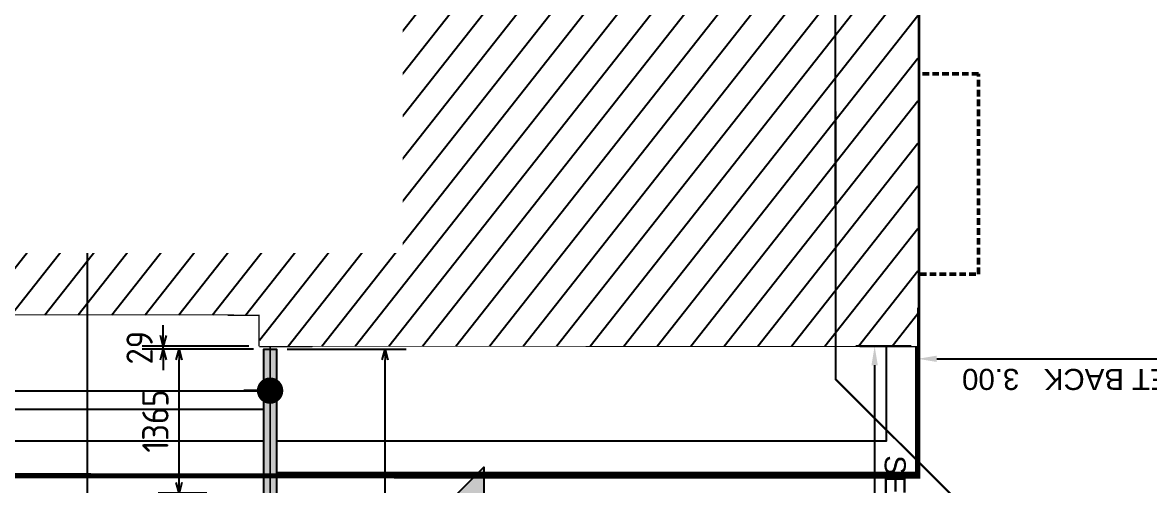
# Model space of a CAD drawing. Header units: centimetres. Extents: x -6122352 to 4157695, y -1694241 to 1947892.
# Drawn here: x 48257 to 58955, y -171849 to -167458 of the extents above; entities that cross this region are included whole.
import ezdxf
from ezdxf.enums import TextEntityAlignment as Align
from ezdxf.xclip import XClip

# ---------------------------------------------------------------- set-up
doc = ezdxf.new("R2010")
doc.units = ezdxf.units.CM
doc.header["$MEASUREMENT"] = 0
doc.header["$XCLIPFRAME"] = 2
doc.header["$PDMODE"] = 66
doc.header["$PDSIZE"] = 100
doc.linetypes.add('DASHED2', pattern=[0.375, 0.25, -0.125])
doc.linetypes.add('XR-AR-END-SETTING OUT PLAN$0$23261-XR-AR-SI-GF$0$HIDDEN', pattern=[0.375, 0.25, -0.125])
for name, color, linetype in [('00-MI-DIM', 7, 'Continuous'), ('23585-XR-AR-BOUNDARY WALLS AND SETBACKS$0$setback', 7, 'XR-AR-END-SETTING OUT PLAN$0$23261-XR-AR-SI-GF$0$HIDDEN'), ('@MI-REF LAYER', 7, 'Continuous'), ('@MI-TYPE-02', 6, 'Continuous'), ('A-GLASS HATCH', 7, 'Continuous'), ('B_TH_2', 7, 'Continuous'), ('XR-AR-END-SETTING OUT PLAN$0$23585-XR-AR-END-GROUND FLOOR$0$A-Flor-Strs', 1, 'Continuous'), ('XR-AR-MID-SETTING OUT FOR MASTER$0$23585-XR-AR-MID-GROUND FLOOR$0$A-Flor-Strs', 1, 'Continuous'), ('XR-AR-MID-SETTING OUT FOR MASTER$0$23585-XR-AR-MID-GROUND FLOOR$0$GS-HATCH-FLOOR TILE', 251, 'Continuous')]:
    doc.layers.add(name, color=color, linetype=linetype)
doc.layers.add('23585-XR-AR-DAMAC PLOT LIMITS$0$1-End units', color=7, linetype='Continuous', lineweight=5, true_color=0xf8991e)
for name, color, linetype, lineweight in [('23585-XR-AR-DAMAC PLOT LIMITS$0$1-Mid units', 41, 'Continuous', 5), ('@ Foundations', 4, 'DASHED2', 50), ('A-ANNO-TEXT', 3, 'Continuous', 25), ('XR-AR-END-SETTING OUT PLAN$0$23585-XR-AR-END-GROUND FLOOR$0$A-GLAZ-SILL', 8, 'Continuous', 5), ('XR-AR-END-SETTING OUT PLAN$0$23585-XR-AR-END-GROUND FLOOR$0$A-GLAZ-WNDO', 232, 'Continuous', 9), ('XR-AR-END-SETTING OUT PLAN$0$23585-XR-AR-END-GROUND FLOOR$0$A-WALL', 7, 'Continuous', 30), ('XR-AR-END-SETTING OUT PLAN$0$23585-XR-AR-END-GROUND FLOOR$0$S-COLS', 51, 'Continuous', 40), ('XR-AR-END-SETTING OUT PLAN$0$23585-XR-AR-END-GROUND FLOOR$0$S-COLS-PATT', 8, 'Continuous', 5), ('XR-AR-MID-SETTING OUT FOR MASTER$0$23585-XR-AR-MID-GROUND FLOOR$0$$A-GLAZ-WNDO', 232, 'Continuous', 9), ('XR-AR-MID-SETTING OUT FOR MASTER$0$23585-XR-AR-MID-GROUND FLOOR$0$A-GLAZ-SILL', 8, 'Continuous', 5), ('XR-AR-MID-SETTING OUT FOR MASTER$0$23585-XR-AR-MID-GROUND FLOOR$0$A-GLAZ-WNDO', 232, 'Continuous', 9), ('XR-AR-MID-SETTING OUT FOR MASTER$0$23585-XR-AR-MID-GROUND FLOOR$0$A-WALL', 7, 'Continuous', 30), ('XR-AR-MID-SETTING OUT FOR MASTER$0$23585-XR-AR-MID-GROUND FLOOR$0$S-COLS', 51, 'Continuous', 40)]:
    doc.layers.add(name, color=color, linetype=linetype, lineweight=lineweight)
doc.styles.add('Arial Narrow', font='ARIALN.TTF', dxfattribs={"width": 0.95, "height": 500})
doc.styles.add('Schueco-BEMSTIL', font='isocpeur.ttf', dxfattribs={"width": 0.9})
doc.styles.get("Standard").update_dxf_attribs({"font": 'arial.ttf'})
doc.dimstyles.new('MI- JWC-TXT-2.5 MM', dxfattribs={"dimscale": 1.5, "dimtxt": 2.5, "dimasz": 1, "dimexe": 2, "dimexo": 1, "dimgap": 1, "dimtad": 1, "dimdec": 0, "dimdsep": 46, "dimtxsty": 'Schueco-BEMSTIL', "dimblk": 'OPEN30', "dimcen": 0, "dimdle": 2, "dimclrd": 140, "dimclre": 8, "dimclrt": 40, "dimadec": 0, "dimazin": 2, "dimtfac": 1, "dimtdec": 0, "dimtix": 1, "dimtmove": 2, "dimatfit": 3, "dimldrblk": 'OPEN', "dimfxl": 2, "dimlwd": -1, "dimlwe": -1, "dimarcsym": 0})
doc.dimstyles.get("Standard").update_dxf_attribs({"dimtxt": 5, "dimasz": 0.5, "dimexe": 0.18, "dimexo": 0.0625, "dimgap": 0.09, "dimtad": 0, "dimtih": 1, "dimtoh": 1, "dimdec": 0, "dimzin": 0, "dimdsep": 46, "dimtxsty": 'Standard', "dimcen": 0.09, "dimadec": 0, "dimazin": 0, "dimtfac": 1, "dimtdec": 0, "dimtofl": 0, "dimtmove": 0, "dimatfit": 3, "dimfxl": 1, "dimtolj": 1, "dimtzin": 0, "dimarcsym": 0})

# ---------------------------------------------------------------- blocks, each defined once
blk = doc.blocks.new('23585-XR-AR-BOUNDARY WALLS AND SETBACKS')
at = {"layer": '23585-XR-AR-BOUNDARY WALLS AND SETBACKS$0$setback', "ltscale": 40, "const_width": 0.05}
blk.add_lwpolyline([(496542.317, 2768835.865), (496538.162, 2768831.331), (496534.109, 2768826.907), (496530.055, 2768822.484), (496525.899, 2768817.947), (496540.276, 2768804.773), (496544.432, 2768809.309), (496546.357, 2768811.41), (496548.486, 2768813.734), (496552.54, 2768818.157), (496556.694, 2768822.692)], close=True, dxfattribs=at)
blk = doc.blocks.new('A$C9d9485f6')
at = {"layer": 'A-ANNO-TEXT', "rotation": 312.4881850805905}
blk.add_blockref('23585-XR-AR-BOUNDARY WALLS AND SETBACKS', (-2377088.535, -1504219.252), dxfattribs=at)
blk = doc.blocks.new('23585-XR-AR-DAMAC PLOT LIMITS')
at = {"layer": '23585-XR-AR-DAMAC PLOT LIMITS$0$1-End units', "color": 251, "true_color": 0x636466}
blk.add_lwpolyline([(496560.933, 2768822.877), (496554.752, 2768816.131), (496537.056, 2768832.344), (496543.238, 2768839.091)], close=True, dxfattribs=at)
at = {"layer": '23585-XR-AR-DAMAC PLOT LIMITS$0$1-Mid units', "color": 251, "true_color": 0x636466}
blk.add_lwpolyline([(496554.752, 2768816.131), (496550.698, 2768811.707), (496533.003, 2768827.921), (496537.056, 2768832.344)], close=True, dxfattribs=at)
blk = doc.blocks.new('A$Cf093b529')
at = {"layer": 'A-ANNO-TEXT'}
blk.add_blockref('23585-XR-AR-DAMAC PLOT LIMITS', (-495391.99, -2768603.442), dxfattribs=at)
blk = doc.blocks.new('XR-AR-MID-SETTING OUT FOR MASTER$0$23585-XR-AR-MID-GROUND FLOOR$0$945-4P-1-101-GROUND FLOOR PLAN$0$XR-MIDDLE-GROUND FLOOR PLAN$0$A$C446944C1')
at = {"layer": 'XR-AR-MID-SETTING OUT FOR MASTER$0$23585-XR-AR-MID-GROUND FLOOR$0$A-GLAZ-SILL', "color": 252}
blk.add_line((0, 0), (5.2, 0), dxfattribs=at)
for points in [[(2.208, -0.023), (2.208, -0.124), (2.094, -0.074), (2.208, -0.023)], [(2.992, -0.023), (2.992, -0.124), (3.106, -0.074), (2.992, -0.023)]]:
    blk.add_lwpolyline(points, dxfattribs=at)
at = {"layer": 'XR-AR-MID-SETTING OUT FOR MASTER$0$23585-XR-AR-MID-GROUND FLOOR$0$A-GLAZ-WNDO', "color": 252}
for p, q in [((5.2, 0.25), (0, 0.25)), ((0, 0.25), (0, 0)), ((0.05, 0.1), (0.05, 0.25)), ((1.285, 0.25), (1.285, 0.1)), ((1.335, 0.1), (1.335, 0.25)), ((3.865, 0.1), (3.865, 0.25)), ((3.915, 0.25), (3.915, 0.1)), ((5.15, 0.1), (5.15, 0.25)), ((5.2, 0.25), (5.2, 0)), ((0, 0.1), (2.6, 0.1)), ((5.2, 0.1), (2.6, 0.1))]:
    blk.add_line(p, q, dxfattribs=at)
for points in [[(1.285, 0.2), (0.05, 0.2)], [(3.915, 0.2), (5.15, 0.2)]]:
    blk.add_lwpolyline(points, dxfattribs=at)
for points in [[(1.225, 0.04), (1.305, 0.04), (1.305, 0.09), (1.225, 0.09)], [(2.52, 0.04), (1.305, 0.04), (1.305, 0.09), (2.52, 0.09)], [(2.6, 0.04), (2.52, 0.04), (2.52, 0.09), (2.6, 0.09)], [(2.6, 0.04), (2.68, 0.04), (2.68, 0.09), (2.6, 0.09)], [(2.68, 0.04), (3.895, 0.04), (3.895, 0.09), (2.68, 0.09)], [(3.975, 0.04), (3.895, 0.04), (3.895, 0.09), (3.975, 0.09)]]:
    blk.add_lwpolyline(points, close=True, dxfattribs=at)
blk = doc.blocks.new('XR-AR-MID-SETTING OUT FOR MASTER$0$23585-XR-AR-MID-GROUND FLOOR$0$A$C08698786')
at = {"layer": 'XR-AR-MID-SETTING OUT FOR MASTER$0$23585-XR-AR-MID-GROUND FLOOR$0$S-COLS', "color": 252, "lineweight": 30}
blk.add_lwpolyline([(-100, 18728), (-100, 17728), (100, 17728), (100, 18728)], close=True, dxfattribs=at)
blk = doc.blocks.new('XR-AR-MID-SETTING OUT FOR MASTER')
at = {"layer": 'XR-AR-MID-SETTING OUT FOR MASTER$0$23585-XR-AR-MID-GROUND FLOOR$0$A-Flor-Strs', "color": 8}
for p, q in [((60, 20673), (5940, 20673)), ((60, 20373), (5940, 20373))]:
    blk.add_line(p, q, dxfattribs=at)
at = {"layer": 'XR-AR-MID-SETTING OUT FOR MASTER$0$23585-XR-AR-MID-GROUND FLOOR$0$A-WALL', "color": 8}
for points in [[(100, 19473), (-100, 19473), (-100, 5500), (100, 5500), (100, 8850), (1100, 8850), (1100, 8950), (100, 8950), (100, 10950), (2100, 10950), (2100, 9950), (2200, 9950), (2200, 11150), (2100, 11150), (2100, 11050), (100, 11050)], [(100, 19473), (400, 19473), (400, 19223), (100, 19223)]]:
    blk.add_lwpolyline(points, close=True, dxfattribs=at)
at = {"layer": 'XR-AR-MID-SETTING OUT FOR MASTER$0$23585-XR-AR-MID-GROUND FLOOR$0$$A-GLAZ-WNDO', "color": 8, "xscale": -1000, "yscale": 1000, "zscale": 1000}
blk.add_blockref('XR-AR-MID-SETTING OUT FOR MASTER$0$23585-XR-AR-MID-GROUND FLOOR$0$945-4P-1-101-GROUND FLOOR PLAN$0$XR-MIDDLE-GROUND FLOOR PLAN$0$A$C446944C1', (5600, 19223), dxfattribs=at)
at = {"layer": 'XR-AR-MID-SETTING OUT FOR MASTER$0$23585-XR-AR-MID-GROUND FLOOR$0$GS-HATCH-FLOOR TILE', "color": 8}
blk.add_blockref('XR-AR-MID-SETTING OUT FOR MASTER$0$23585-XR-AR-MID-GROUND FLOOR$0$A$C08698786', (0, 0), dxfattribs=at)
blk = doc.blocks.new('MID UNIT')
at = {"xscale": 0.001, "yscale": 0.001, "zscale": 0.001}
blk.add_blockref('XR-AR-MID-SETTING OUT FOR MASTER', (0, 0), dxfattribs=at)
blk = doc.blocks.new('XR-AR-END-SETTING OUT PLAN$0$23585-XR-AR-END-GROUND FLOOR$0$A$C75a8815d')
at = {"layer": 'XR-AR-END-SETTING OUT PLAN$0$23585-XR-AR-END-GROUND FLOOR$0$S-COLS', "color": 252, "lineweight": 30}
for points in [[(6050, 13228), (6050, 12228), (6250, 12228), (6250, 13228)], [(0, 13140), (0, 12140), (250, 12140), (250, 13140)]]:
    blk.add_lwpolyline(points, close=True, dxfattribs=at)
blk = doc.blocks.new('XR-AR-END-SETTING OUT PLAN')
at = {"layer": 'XR-AR-END-SETTING OUT PLAN$0$23585-XR-AR-END-GROUND FLOOR$0$A-Flor-Strs', "color": 8}
for points in [[(3000, 19773), (3000, 20973), (9090, 20973)], [(3300, 19773), (3300, 20673), (9090, 20673)]]:
    blk.add_lwpolyline(points, dxfattribs=at)
at = {"layer": 'XR-AR-END-SETTING OUT PLAN$0$23585-XR-AR-END-GROUND FLOOR$0$A-GLAZ-SILL', "color": 252}
blk.add_line((3550, 19523), (8750, 19523), dxfattribs=at)
at = {"layer": 'XR-AR-END-SETTING OUT PLAN$0$23585-XR-AR-END-GROUND FLOOR$0$A-GLAZ-SILL', "color": 8}
blk.add_line((3250, 17540), (3250, 14850), dxfattribs=at)
at = {"layer": 'XR-AR-END-SETTING OUT PLAN$0$23585-XR-AR-END-GROUND FLOOR$0$A-GLAZ-WNDO', "color": 252}
for p, q in [((6150, 19773), (3550, 19773)), ((3550, 19773), (3550, 19523)), ((3600, 19623), (3600, 19773)), ((4840, 19773), (4840, 19623)), ((4890, 19623), (4890, 19773)), ((6150, 19773), (8750, 19773)), ((7410, 19623), (7410, 19773)), ((7460, 19773), (7460, 19623)), ((8700, 19623), (8700, 19773)), ((8750, 19773), (8750, 19523)), ((3550, 19623), (6150, 19623)), ((8750, 19623), (6150, 19623))]:
    blk.add_line(p, q, dxfattribs=at)
at = {"layer": 'XR-AR-END-SETTING OUT PLAN$0$23585-XR-AR-END-GROUND FLOOR$0$A-GLAZ-WNDO', "color": 8}
for p, q in [((3000, 17540), (3000, 14850)), ((3000, 17540), (3250, 17540)), ((3000, 17490), (3150, 17490)), ((3150, 14850), (3150, 17540)), ((3150, 16727), (3000, 16727))]:
    blk.add_line(p, q, dxfattribs=at)
at = {"layer": 'XR-AR-END-SETTING OUT PLAN$0$23585-XR-AR-END-GROUND FLOOR$0$A-GLAZ-WNDO', "color": 252}
for points in [[(4840, 19723), (3600, 19723)], [(7460, 19723), (8700, 19723)]]:
    blk.add_lwpolyline(points, dxfattribs=at)
for points in [[(4780, 19563), (4860, 19563), (4860, 19613), (4780, 19613)], [(6070, 19563), (4860, 19563), (4860, 19613), (6070, 19613)], [(6150, 19563), (6070, 19563), (6070, 19613), (6150, 19613)], [(6150, 19563), (6230, 19563), (6230, 19613), (6150, 19613)], [(6230, 19563), (7440, 19563), (7440, 19613), (6230, 19613)], [(7520, 19563), (7440, 19563), (7440, 19613), (7520, 19613)]]:
    blk.add_lwpolyline(points, close=True, dxfattribs=at)
at = {"layer": 'XR-AR-END-SETTING OUT PLAN$0$23585-XR-AR-END-GROUND FLOOR$0$A-GLAZ-WNDO', "color": 8}
blk.add_lwpolyline([(3050, 17490), (3050, 16727)], dxfattribs=at)
at = {"layer": 'XR-AR-END-SETTING OUT PLAN$0$23585-XR-AR-END-GROUND FLOOR$0$A-WALL', "color": 8}
for points in [[(3550, 19773), (3550, 19523), (3250, 19523), (3250, 17540), (3000, 17540), (3000, 19773)], [(9250, 19773), (8750, 19773), (8750, 19523), (9250, 19523)], [(9250, 6650), (9050, 6650), (9050, 8750), (6850, 8750), (6850, 8700), (6750, 8700), (6750, 8750), (6650, 8750), (6650, 8850), (6950, 8850), (6950, 8900), (7050, 8900), (7050, 8850), (9050, 8850), (9050, 10350), (7050, 10350), (7050, 9800), (6950, 9800), (6950, 10550), (7050, 10550), (7050, 10450), (9050, 10450), (9050, 19523), (9250, 19523)]]:
    blk.add_lwpolyline(points, close=True, dxfattribs=at)
at = {"layer": 'XR-AR-END-SETTING OUT PLAN$0$23585-XR-AR-END-GROUND FLOOR$0$S-COLS-PATT', "color": 8}
blk.add_blockref('XR-AR-END-SETTING OUT PLAN$0$23585-XR-AR-END-GROUND FLOOR$0$A$C75a8815d', (3000, 5500), dxfattribs=at)
blk = doc.blocks.new('TH_2')
blk.add_blockref('MID UNIT', (495808.305, 2769096.617))
at = {"xscale": 0.001, "yscale": 0.001, "zscale": 0.001}
blk.add_blockref('XR-AR-END-SETTING OUT PLAN', (495799.156, 2769096.615), dxfattribs=at)
blk = doc.blocks.new('23585-XR-AR-MALDIVE-3$0$TH_2')
at = {"layer": 'B_TH_2', "xscale": 1.000029656231738, "yscale": 1.000029656231738, "zscale": 1.000029656231738}
blk.add_blockref('TH_2', (-14.703, -82.121), dxfattribs=at)
at = {"layer": '@ Foundations', "linetype": 'DASHED2', "ltscale": 0.25}
for points in [[(495801.581, 2769113.805), (495802.981, 2769113.805), (495802.981, 2769115.705), (495801.581, 2769115.705)], [(495806.956, 2769110.455), (495809.656, 2769110.455), (495809.656, 2769115.705), (495806.956, 2769115.705)]]:
    blk.add_lwpolyline(points, close=True, dxfattribs=at)
blk = doc.blocks.new('_Dot')
at = {"color": 0, "linetype": 'ByBlock', "lineweight": -2}
blk.add_line((-0.5, 0), (-1, 0), dxfattribs=at)
at = {"color": 0, "linetype": 'ByBlock', "const_width": 0.5}
blk.add_lwpolyline([(-0.25, 0, 1), (0.25, 0, 1)], format="xyb", close=True, dxfattribs=at)
blk = doc.blocks.new('*D513')
at = {"color": 0, "lineweight": -2, "transparency": 16777216}
for p, q in [((494319.887, 2767879.584), (494319.887, 2767880.246)), ((494322.885, 2767879.584), (494322.885, 2767880.246)), ((494322.705, 2767880.066), (494320.067, 2767880.066))]:
    blk.add_line(p, q, dxfattribs=at)
at = {"color": 0, "transparency": 16777216}
for points in [[(494320.067, 2767880.096), (494320.067, 2767880.036), (494319.887, 2767880.066)], [(494322.705, 2767880.096), (494322.705, 2767880.036), (494322.885, 2767880.066)]]:
    blk.add_solid(points, dxfattribs=at)
at = {"layer": 'Defpoints', "color": 0, "transparency": 16777216}
for p in [(494319.887, 2767880.066), (494319.887, 2767879.522), (494322.885, 2767879.522, 0)]:
    blk.add_point(p, dxfattribs=at)
at = {"color": 0, "transparency": 16777216, "insert": (494321.386, 2767880.26), "char_height": 0.2, "attachment_point": 5}
blk.add_mtext('\\A1;SET BACK   3.00', dxfattribs=at)
blk = doc.blocks.new('*D514')
at = {"color": 0, "lineweight": -2, "transparency": 16777216}
for p, q in [((494323.097, 2767884.174), (494323.475, 2767884.174)), ((494323.295, 2767880.127), (494323.295, 2767883.994)), ((494322.947, 2767879.947), (494323.475, 2767879.947))]:
    blk.add_line(p, q, dxfattribs=at)
at = {"color": 0, "transparency": 16777216}
for points in [[(494323.265, 2767883.994), (494323.325, 2767883.994), (494323.295, 2767884.174)], [(494323.265, 2767880.127), (494323.325, 2767880.127), (494323.295, 2767879.947)]]:
    blk.add_solid(points, dxfattribs=at)
at = {"layer": 'Defpoints', "color": 0, "transparency": 16777216}
for p in [(494323.035, 2767884.174), (494323.295, 2767884.174), (494322.884, 2767879.947)]:
    blk.add_point(p, dxfattribs=at)
at = {"color": 0, "transparency": 16777216, "insert": (494323.101, 2767882.06), "char_height": 0.2, "attachment_point": 5, "rotation": 90}
blk.add_mtext('\\A1;SET BACK   4.23', dxfattribs=at)
blk = doc.blocks.new('_Open30')
at = {"color": 0, "linetype": 'ByBlock', "lineweight": -2}
for p, q in [((-1, 0.27), (0, 0)), ((0, 0), (-1, -0.27)), ((0, 0), (-1, 0))]:
    blk.add_line(p, q, dxfattribs=at)
blk = doc.blocks.new('*D3020')
at = {"layer": '@MI-TYPE-02', "color": 8, "transparency": 16777216}
for p, q in [((50448, -170557), (49543, -170557)), ((50007, -171922), (49543, -171922))]:
    blk.add_line(p, q, dxfattribs=at)
at = {"layer": '@MI-TYPE-02', "color": 140, "transparency": 16777216}
blk.add_line((49743, -171822), (49743, -170657), dxfattribs=at)
at = {"layer": 'Defpoints', "color": 0, "transparency": 16777216}
for p in [(49743, -170557), (50548, -170557), (50107, -171922)]:
    blk.add_point(p, dxfattribs=at)
at = {"layer": '@MI-TYPE-02', "color": 140, "transparency": 16777216, "xscale": 100, "yscale": 100, "zscale": 100}
for p, rotation in [((49743, -170557), 90), ((49743, -171922), 270)]:
    blk.add_blockref('_Open30', p, dxfattribs=dict(at, rotation=rotation))
at = {"layer": '@MI-TYPE-02', "color": 40, "transparency": 16777216, "insert": (49518, -171239), "char_height": 250, "attachment_point": 5, "rotation": 90, "style": 'Schueco-BEMSTIL'}
blk.add_mtext('1365', dxfattribs=at)
blk = doc.blocks.new('_Open')
at = {"color": 0, "linetype": 'ByBlock', "lineweight": -2}
for p, q in [((-1, 0.2), (0, 0)), ((-1, -0.2), (0, 0)), ((0, 0), (-1, 0))]:
    blk.add_line(p, q, dxfattribs=at)
blk = doc.blocks.new('*D3021')
at = {"layer": '@MI-TYPE-02', "color": 140, "transparency": 16777216}
for p, q in [((49593, -170428), (49593, -170328)), ((49593, -170557), (49593, -170528)), ((49593, -170657), (49593, -170757))]:
    blk.add_line(p, q, dxfattribs=at)
at = {"layer": '@MI-TYPE-02', "color": 8, "transparency": 16777216}
for p, q in [((50406, -170528), (49393, -170528)), ((50448, -170557), (49393, -170557))]:
    blk.add_line(p, q, dxfattribs=at)
at = {"layer": 'Defpoints', "color": 0, "transparency": 16777216}
for p in [(49593, -170528), (50506, -170528), (50548, -170557)]:
    blk.add_point(p, dxfattribs=at)
at = {"layer": '@MI-TYPE-02', "color": 140, "transparency": 16777216, "xscale": 100, "yscale": 100, "zscale": 100}
for p, rotation in [((49593, -170528), 270), ((49593, -170557), 90)]:
    blk.add_blockref('_Open30', p, dxfattribs=dict(at, rotation=rotation))
at = {"layer": '@MI-TYPE-02', "color": 40, "transparency": 16777216, "insert": (49368, -170542), "char_height": 250, "attachment_point": 5, "rotation": 90, "style": 'Schueco-BEMSTIL'}
blk.add_mtext('29', dxfattribs=at)
blk = doc.blocks.new('*U3659')
h = blk.add_hatch(color=94)
edge = h.paths.add_edge_path()
edge.add_line((0, -6.35), (0, -8.98))
edge.add_line((0, -8.98), (-8.98, 0))
edge.add_line((-8.98, 0), (0, 8.98))
edge.add_line((0, 8.98), (0, 6.35))
edge.add_arc((0, 0), 6.35, 90, 270)
at = {"color": 94}
blk.add_line((-6.35, 0), (6.35, 0), dxfattribs=at)
blk.add_lwpolyline([(0, -6.35), (0, -8.98), (-8.98, 0), (0, 8.98), (0, 6.35, 1)], format="xyb", close=True, dxfattribs=at)
blk.add_lwpolyline([(-4.49, 4.49, 0.414214), (-4.49, -4.49), (-8.98, 0), (-4.49, 4.49)], format="xyb", close=True)
blk.add_circle((0, 0), 6.35, dxfattribs=at)
at = {"style": 'Arial Narrow', "width": 0.95, "flags": 8}
blk.add_attdef('VIEWNUMBER', text='', height=2.5, dxfattribs=at).set_placement((0, 0), align=Align.BOTTOM_CENTER)
blk.add_attdef('SHEETNUMBER', text='', height=2.5, dxfattribs=at).set_placement((0, -1.59), align=Align.TOP_CENTER)
blk = doc.blocks.new('*D3048')
at = {"layer": '@MI-TYPE-02', "color": 8, "transparency": 16777216}
for p, q in [((50768, -170557), (51899, -170557)), ((50766, -174687), (51898, -174687))]:
    blk.add_line(p, q, dxfattribs=at)
at = {"layer": '@MI-TYPE-02', "color": 140, "transparency": 16777216}
blk.add_line((51698, -174587), (51699, -170657), dxfattribs=at)
at = {"layer": 'Defpoints', "color": 0, "transparency": 16777216}
for p in [(50668, -170557), (51699, -170557), (50666, -174687)]:
    blk.add_point(p, dxfattribs=at)
at = {"layer": '@MI-TYPE-02', "color": 140, "transparency": 16777216, "xscale": 100, "yscale": 100, "zscale": 100}
for p, rotation in [((51699, -170557), 89.98069842526839), ((51698, -174687), 269.9806984252684)]:
    blk.add_blockref('_Open30', p, dxfattribs=dict(at, rotation=rotation))
at = {"layer": '@MI-TYPE-02', "color": 40, "transparency": 16777216, "insert": (51473, -172622), "char_height": 250, "attachment_point": 5, "rotation": 89.9807, "style": 'Schueco-BEMSTIL'}
blk.add_mtext('4130', dxfattribs=at)
blk = doc.blocks.new('A$Cd3abcad4')
dim = blk.add_linear_dim(base=(3.411, -0.002), p1=(3, -4.229), p2=(3.15, -0.002), angle=90, text='SET BACK   <>', dimstyle='Standard', override={"dimtxt": 0.2, "dimtad": 1, "dimtih": 0, "dimdec": 2, "dimrnd": 0})
dim.commit()
dim.dimension.update_dxf_attribs({"geometry": '*D514', "text_midpoint": (3.217, -2.116), "insert": (-494319.884, -2767884.176)})
dim = blk.add_linear_dim(base=(0.003, -4.11), p1=(3, -4.654, 0), p2=(0.003, -4.654), text='SET BACK   <>', dimstyle='Standard', override={"dimtxt": 0.2, "dimtad": 1, "dimtih": 0, "dimdec": 2})
dim.commit()
dim.dimension.update_dxf_attribs({"geometry": '*D513', "text_midpoint": (1.501, -3.916), "insert": (-494319.884, -2767884.176)})

msp = doc.modelspace()

# ---------------------------------------------------------------- block references
at = {"layer": '@MI-REF LAYER', "xscale": 1000, "yscale": 1000, "zscale": 1000}
msp.add_blockref('A$C9d9485f6', (-23958.95046, 48155.57226), dxfattribs=at)
at = {"layer": '@MI-REF LAYER', "xscale": 1000, "yscale": 1000, "zscale": 1000, "rotation": 312.4882903633292}
msp.add_blockref('A$Cf093b529', (-891608.73293, 539022.72011), dxfattribs=at)

# ---------------------------------------------------------------- next in the draw order: block references
at = {"layer": '@MI-REF LAYER'}
ref = msp.add_blockref('23585-XR-AR-MALDIVE-3$0$TH_2', (496336378.43808, 2768860328.19691), dxfattribs=dict(at, xscale=1000, yscale=1000, zscale=1000, rotation=179.9901205999888))
XClip(ref).set_block_clipping_path([(495799.2550297892, 2769096.6153797582), (495799.255405813, 2769120.5163296042), (495808.3004683387, 2769120.5587037131), (495814.2939508669, 2769120.5576514951), (495817.4459820543, 2769120.5176626369), (495820.3071577782, 2769120.4176348741), (495829.2579656807, 2769120.4174829312), (495829.2578130416, 2769096.6176070911)])

# ---------------------------------------------------------------- next in the draw order: block references
at = {"layer": '00-MI-DIM'}
ref = msp.add_blockref('*U3659', (52635.60035, -172573.14119), dxfattribs=dict(at, xscale=100, yscale=100, zscale=100))
ref.add_attrib('VIEWNUMBER', '18', dxfattribs={"layer": '0', "height": 250, "style": 'Arial Narrow', "width": 0.95}).set_placement((52635.60035, -172573.14119), align=Align.BOTTOM_CENTER)
ref.add_attrib('SHEETNUMBER', 'T2', dxfattribs={"layer": '0', "height": 250, "style": 'Arial Narrow', "width": 0.95}).set_placement((52635.60035, -172731.89119), align=Align.TOP_CENTER)
at = {"layer": '@MI-REF LAYER', "extrusion": (-2.03098e-12, -6.92406e-09, 1), "xscale": -250, "yscale": 250, "zscale": 250, "rotation": 179.9383188470893}
msp.add_blockref('_Dot', (50606.92748, -170949.73611, -22.45904), dxfattribs=at)

# ---------------------------------------------------------------- next in the draw order: wipeouts: each hides what was drawn before it
at = {"color": 10}
msp.add_wipeout([(32458.35408, -156253.78001), (32455.8545, -170527.47526), (38706.17087, -170527.10753), (38706.25979, -170226.47476), (50506.37624, -170229.96471), (50506.19019, -170527.93094), (56756.3763, -170528.99249), (56757.2675, -156255.29715)], dxfattribs=at).dxf.layer = '@MI-REF LAYER'

# ---------------------------------------------------------------- next in the draw order: hatches: boundary and pattern name
at = {"layer": '@MI-REF LAYER', "transparency": 33554508}
h = msp.add_hatch(dxfattribs=at)
h.set_pattern_fill('ANSI31', color=256, scale=2000, angle=186.72236)
h.paths.add_polyline_path([(32458.35408, -156253.78001), (32455.89289, -170527.47525), (38706.04052, -170527.10754), (38706.20891, -170226.47475), (50506.55843, -170229.96477), (50506.27571, -170527.93094), (56756.37634, -170528.41995), (56758.83742, -156255.29725)])
at = {"layer": 'A-GLASS HATCH'}
h = msp.add_hatch(color=6, dxfattribs=at)
h.dxf.hatch_style = 1
h.paths.add_polyline_path([(50546.26297, -174686.91934), (50547.65427, -170556.92862), (50667.65426, -170556.96867), (50666.26296, -174686.95939)])

# ---------------------------------------------------------------- next in the draw order: linework, layer by layer
at = {"layer": '@MI-REF LAYER', "color": 1, "const_width": 20}
for points in [[(59658.5036, -150758.58978), (55976.94618, -154369.38126), (55963.47637, -158950.36445), (55590.45977, -158952.92252), (55963.47637, -158950.36445), (55976.96889, -170843.90177), (59714.47844, -174564.49497)], [(41876.79641, -174726.85284), (44085.35508, -171946.91903), (48871.40197, -171947.63967), (48871.74115, -169643.44169), (48871.40197, -171947.63967), (56714.84526, -171948.82065), (59597.27569, -174712.00904)]]:
    msp.add_lwpolyline(points, dxfattribs=at)
at = {"layer": '@MI-REF LAYER', "const_width": 5}
msp.add_lwpolyline([(32458.35408, -156253.78001), (32455.89289, -170527.47525), (38706.04052, -170527.10754), (38706.20891, -170226.47475), (50506.55843, -170229.96477), (50506.27571, -170527.93094), (56756.37634, -170528.41995), (56758.83742, -156255.29725)], close=True, dxfattribs=at)
at = {"layer": '@MI-REF LAYER', "linetype": 'DASHED2', "extrusion": (3.92215e-12, 7.46019e-09, 1), "elevation": -22.4615}
msp.add_lwpolyline([(38600.75586, -170943.31629), (39880.93269, -170946.59151), (40437.86064, -170209.91216), (40438.21115, -169532.6635), (40437.86064, -170209.91216), (40942.94244, -170947.14116), (50606.92701, -170952.37626)], dxfattribs=at)
at = {"layer": '@MI-TYPE-02', "color": 6}
msp.add_lwpolyline([(50546.26297, -174686.91934), (50547.65427, -170556.92862), (50667.65426, -170556.96867), (50666.26296, -174686.95939)], close=True, dxfattribs=at)

# ---------------------------------------------------------------- next in the draw order: block references
at = {"layer": '@MI-REF LAYER', "color": 10, "xscale": 1000, "yscale": 1000, "zscale": 1000, "rotation": 179.9893265042863}
msp.add_blockref('A$Cd3abcad4', (59756.31341, -174758.07874), dxfattribs=at)

# ---------------------------------------------------------------- next in the draw order: dimensions: what is measured, and where the dimension line sits
at = {"layer": '@MI-TYPE-02', "color": 240, "true_color": 0xed1f24}
for base, p1, p2, picture, middle in [((49593.01292, -170527.91479), (50547.65427, -170556.92862), (50506.19019, -170527.91479), '*D3021', (49368.01292, -170542.42171)), ((49743.01292, -170556.92862), (50106.95862, -171921.94401), (50547.65427, -170556.92862), '*D3020', (49518.01292, -171239.43632))]:
    dim = msp.add_linear_dim(base=base, p1=p1, p2=p2, angle=90, dimstyle='MI- JWC-TXT-2.5 MM', dxfattribs=at)
    dim.commit()
    dim.dimension.update_dxf_attribs({"geometry": picture, "text_midpoint": middle})
at = {"layer": '@MI-TYPE-02', "color": 94}
dim = msp.add_aligned_dim(p1=(50666.26296, -174686.95939), p2=(50667.65426, -170556.96867), distance=-1031.428, dimstyle='MI- JWC-TXT-2.5 MM', dxfattribs=at)
dim.commit()
dim.dimension.update_dxf_attribs({"geometry": '*D3048', "text_midpoint": (51473.38656, -172622.2357)})

# ---------------------------------------------------------------- next in the draw order: wipeouts: each hides what was drawn before it
msp.add_wipeout([(51866.13585, -169643.96054), (44896.64894, -169642.7529), (44897.29006, -165942.75295), (51866.77697, -165943.9606)]).dxf.layer = '@MI-REF LAYER'

doc.saveas('drawing.dxf')
